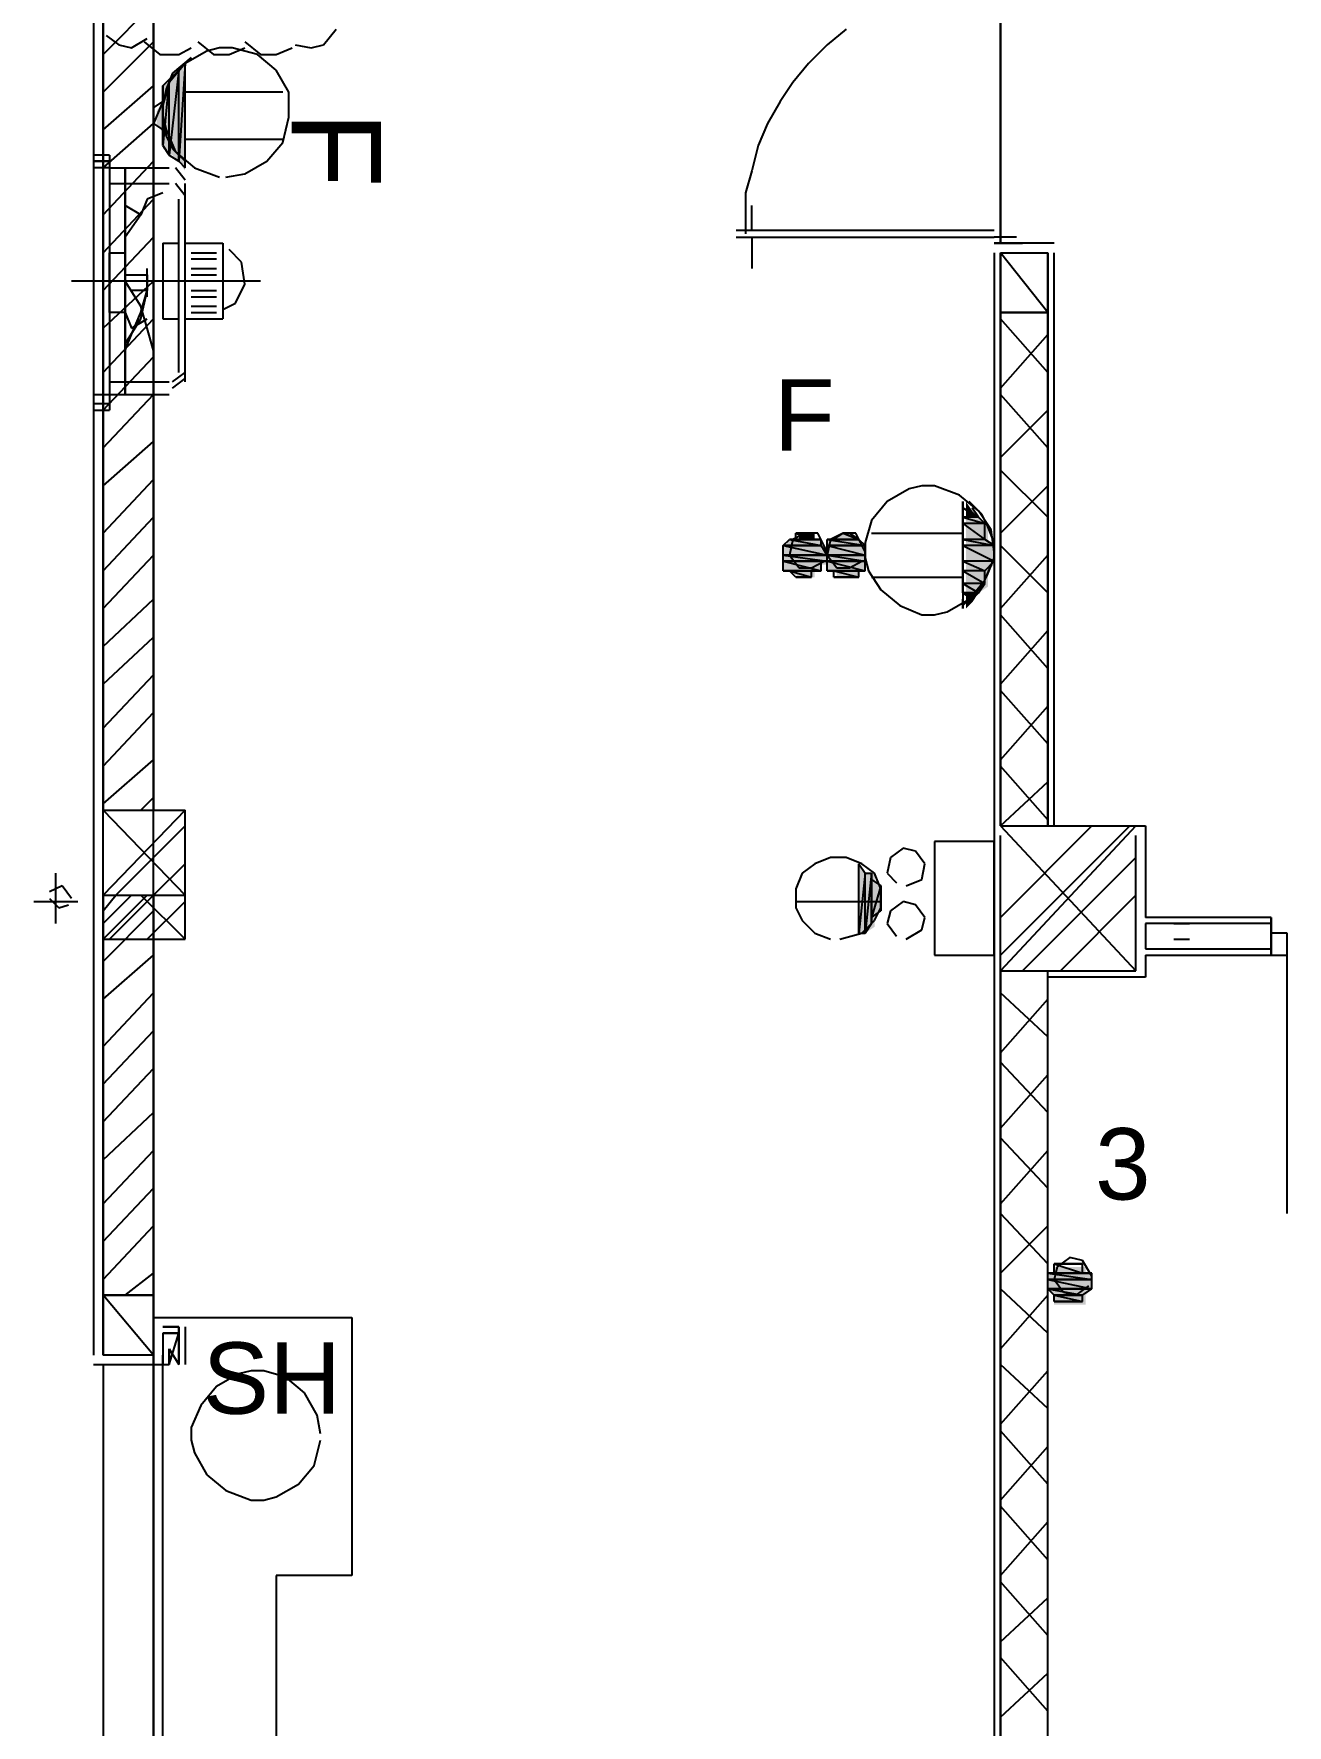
# Model space of a CAD drawing. Header units: millimetres. Extents: x 5 to 415, y 48 to 251.
# Drawn here: x 20.36 to 27.38, y 113.76 to 123.23 of the extents above; entities that cross this region are included whole.
import ezdxf

# ---------------------------------------------------------------- set-up
doc = ezdxf.new("R2010")
doc.units = ezdxf.units.MM
for name, color, linetype in [('H', 7, 'Continuous'), ('P', 7, 'Continuous'), ('T', 7, 'Continuous')]:
    doc.layers.add(name, color=color, linetype=linetype)

msp = doc.modelspace()

# ---------------------------------------------------------------- hatches: boundary and pattern name
at = {"layer": 'H', "linetype": 'Continuous'}
for points in [[(21.202, 122.467), (21.167, 122.52), (21.167, 123.031), (21.202, 123.067), (21.202, 122.467)], [(21.131, 122.555), (21.078, 122.59), (21.078, 122.943), (21.131, 122.978), (21.131, 122.555)], [(21.167, 122.52), (21.131, 122.555), (21.131, 122.978), (21.167, 123.031), (21.167, 122.52)], [(21.078, 122.678), (21.043, 122.731), (21.043, 122.802), (21.078, 122.855), (21.078, 122.678)], [(25.576, 120.562), (25.576, 120.615), (25.612, 120.562), (25.576, 120.562)], [(25.576, 120.527), (25.576, 120.562), (25.612, 120.562), (25.647, 120.527), (25.576, 120.527)], [(25.576, 120.474), (25.576, 120.527), (25.647, 120.527), (25.7, 120.474), (25.576, 120.474)], [(24.553, 120.35), (24.589, 120.403), (24.765, 120.403), (24.765, 120.35), (24.553, 120.35)], [(24.642, 120.403), (24.642, 120.438), (24.73, 120.438), (24.73, 120.403), (24.642, 120.403)], [(24.8, 120.35), (24.8, 120.403), (24.977, 120.403), (25.012, 120.35), (24.8, 120.35)], [(24.853, 120.403), (24.888, 120.438), (24.941, 120.438), (24.977, 120.403), (24.853, 120.403)], [(25.576, 120.403), (25.576, 120.474), (25.7, 120.474), (25.7, 120.403), (25.576, 120.403)], [(25.576, 120.35), (25.576, 120.403), (25.7, 120.403), (25.735, 120.35), (25.576, 120.35)], [(24.553, 120.315), (24.553, 120.35), (24.765, 120.35), (24.8, 120.315), (24.553, 120.315)], [(24.553, 120.262), (24.553, 120.315), (24.8, 120.315), (24.8, 120.262), (24.553, 120.262)], [(24.8, 120.315), (24.8, 120.35), (25.012, 120.35), (25.012, 120.315), (24.8, 120.315)], [(24.8, 120.262), (24.8, 120.315), (25.012, 120.315), (25.012, 120.262), (24.8, 120.262)], [(25.576, 120.262), (25.576, 120.35), (25.735, 120.35), (25.735, 120.262), (25.576, 120.262)], [(24.553, 120.227), (24.553, 120.262), (24.765, 120.262), (24.765, 120.227), (24.553, 120.227)], [(24.642, 120.191), (24.589, 120.227), (24.73, 120.227), (24.73, 120.191), (24.642, 120.191)], [(24.8, 120.227), (24.8, 120.262), (25.012, 120.262), (25.012, 120.227), (24.8, 120.227)], [(24.853, 120.191), (24.853, 120.227), (24.977, 120.227), (24.977, 120.191), (24.853, 120.191)], [(25.576, 120.227), (25.576, 120.262), (25.735, 120.262), (25.7, 120.227), (25.576, 120.227)], [(25.576, 120.138), (25.576, 120.227), (25.7, 120.227), (25.7, 120.138), (25.576, 120.138)], [(25.576, 120.103), (25.576, 120.138), (25.7, 120.138), (25.647, 120.103), (25.576, 120.103)], [(25.576, 120.015), (25.576, 120.103), (25.612, 120.05), (25.576, 120.015)], [(25.612, 120.05), (25.576, 120.103), (25.647, 120.103), (25.612, 120.05)], [(24.977, 118.198), (24.977, 118.569), (25.012, 118.533), (25.012, 118.198), (24.977, 118.198)], [(25.012, 118.198), (25.012, 118.533), (25.065, 118.533), (25.065, 118.233), (25.012, 118.198)], [(25.065, 118.286), (25.065, 118.498), (25.1, 118.445), (25.1, 118.322), (25.065, 118.286)], [(26.07, 116.293), (26.07, 116.328), (26.247, 116.328), (26.247, 116.293), (26.07, 116.293)], [(26.035, 116.24), (26.035, 116.293), (26.282, 116.293), (26.282, 116.24), (26.035, 116.24)], [(26.035, 116.205), (26.035, 116.24), (26.282, 116.24), (26.282, 116.205), (26.035, 116.205)], [(26.07, 116.17), (26.035, 116.205), (26.282, 116.205), (26.247, 116.17), (26.07, 116.17)], [(26.07, 116.117), (26.07, 116.17), (26.247, 116.17), (26.247, 116.117), (26.07, 116.117)]]:
    msp.add_hatch(color=256, dxfattribs=at).paths.add_polyline_path(points)

# ---------------------------------------------------------------- linework, layer by layer
at = {"layer": 'P'}
for points in [[(20.69, 125.906), (20.69, 115.835)], [(21.026, 110.578), (21.026, 125.942)], [(20.743, 118.886), (20.743, 125.448)], [(20.743, 125.448), (20.743, 118.886)], [(21.026, 118.886), (21.026, 125.448)], [(21.026, 125.448), (21.026, 118.886)], [(21.026, 118.886), (21.026, 125.448)], [(25.77, 122.061), (25.77, 124.972)], [(25.77, 124.972), (25.77, 122.061)], [(20.743, 123.119), (21.026, 123.402)], [(21.978, 123.172), (22.049, 123.261)], [(24.906, 123.261), (24.8, 123.172)], [(20.743, 122.908), (21.026, 123.19)], [(20.761, 123.225), (20.832, 123.172)], [(20.832, 123.172), (20.902, 123.155)], [(20.902, 123.155), (20.99, 123.208)], [(20.973, 123.19), (21.061, 123.119)], [(21.167, 123.119), (21.237, 123.155)], [(21.325, 123.137), (21.202, 123.067)], [(21.325, 123.137), (21.202, 123.067)], [(21.273, 123.19), (21.361, 123.119)], [(21.396, 123.155), (21.325, 123.137)], [(21.396, 123.155), (21.325, 123.137)], [(21.467, 123.155), (21.396, 123.155)], [(21.467, 123.155), (21.396, 123.155)], [(21.449, 123.119), (21.537, 123.155)], [(21.608, 123.119), (21.467, 123.155)], [(21.608, 123.119), (21.467, 123.155)], [(21.537, 123.19), (21.625, 123.119)], [(21.713, 123.119), (21.802, 123.155)], [(21.819, 123.172), (21.908, 123.155)], [(21.908, 123.155), (21.978, 123.172)], [(24.8, 123.172), (24.694, 123.067)], [(21.061, 123.119), (21.167, 123.119)], [(21.202, 123.067), (21.114, 122.961)], [(21.202, 123.067), (21.114, 122.961)], [(21.237, 123.102), (21.131, 123.014)], [(21.202, 123.067), (21.167, 122.52)], [(21.202, 123.067), (21.167, 122.52)], [(21.167, 123.031), (21.202, 123.067)], [(21.202, 122.484), (21.202, 123.067)], [(21.202, 122.484), (21.202, 123.067)], [(21.361, 123.119), (21.449, 123.119)], [(21.713, 123.031), (21.608, 123.119)], [(21.713, 123.031), (21.608, 123.119)], [(21.625, 123.119), (21.713, 123.119)], [(24.694, 123.067), (24.606, 122.961)], [(21.114, 122.978), (21.078, 122.608)], [(21.114, 122.978), (21.078, 122.608)], [(21.078, 122.943), (21.114, 122.978)], [(21.114, 122.961), (21.078, 122.837)], [(21.114, 122.961), (21.078, 122.837)], [(21.131, 123.014), (21.096, 122.925)], [(21.167, 123.031), (21.114, 122.555)], [(21.167, 123.031), (21.114, 122.555)], [(21.114, 122.978), (21.167, 123.031)], [(21.114, 122.555), (21.114, 122.978)], [(21.114, 122.555), (21.114, 122.978)], [(21.167, 122.52), (21.167, 123.031)], [(21.167, 122.52), (21.167, 123.031)], [(21.784, 122.908), (21.713, 123.031)], [(21.784, 122.908), (21.713, 123.031)], [(24.606, 122.961), (24.536, 122.855)], [(20.743, 122.696), (21.026, 122.943)], [(21.078, 122.855), (21.026, 122.731)], [(21.078, 122.855), (21.026, 122.731)], [(21.026, 122.82), (21.078, 122.855)], [(21.078, 122.608), (21.078, 122.943)], [(21.078, 122.608), (21.078, 122.943)], [(21.078, 122.943), (21.078, 122.696)], [(21.078, 122.943), (21.078, 122.696)], [(21.078, 122.855), (21.078, 122.943)], [(21.096, 122.925), (21.078, 122.837)], [(21.078, 122.696), (21.078, 122.855)], [(21.078, 122.696), (21.078, 122.855)], [(21.749, 122.908), (21.202, 122.908)], [(21.784, 122.837), (21.784, 122.908)], [(21.784, 122.837), (21.784, 122.908)], [(24.536, 122.855), (24.465, 122.731)], [(21.026, 122.731), (21.026, 122.82)], [(21.078, 122.837), (21.078, 122.767)], [(21.078, 122.837), (21.078, 122.767)], [(21.078, 122.837), (21.078, 122.749)], [(21.078, 122.767), (21.096, 122.696)], [(21.078, 122.767), (21.096, 122.696)], [(21.749, 122.626), (21.784, 122.767)], [(21.749, 122.626), (21.784, 122.767)], [(21.784, 122.767), (21.784, 122.837)], [(21.784, 122.767), (21.784, 122.837)], [(20.743, 122.484), (21.026, 122.731)], [(21.026, 122.731), (21.078, 122.696)], [(21.078, 122.749), (21.096, 122.661)], [(21.078, 122.696), (21.078, 122.608)], [(21.096, 122.696), (21.149, 122.573)], [(21.096, 122.696), (21.149, 122.573)], [(24.465, 122.731), (24.412, 122.608)], [(21.078, 122.608), (21.114, 122.555)], [(21.096, 122.661), (21.131, 122.59)], [(21.131, 122.59), (21.202, 122.52)], [(21.149, 122.573), (21.255, 122.484)], [(21.149, 122.573), (21.255, 122.484)], [(21.749, 122.643), (21.202, 122.643)], [(21.661, 122.52), (21.749, 122.626)], [(21.661, 122.52), (21.749, 122.626)], [(24.412, 122.608), (24.377, 122.467)], [(20.69, 122.555), (20.69, 121.126)], [(20.779, 122.555), (20.69, 122.555)], [(20.779, 122.52), (20.69, 122.52)], [(20.69, 122.52), (20.779, 122.52)], [(20.779, 122.484), (20.69, 122.484)], [(20.743, 122.22), (21.026, 122.52)], [(20.779, 122.555), (20.779, 121.126)], [(20.779, 122.484), (21.114, 122.484)], [(20.867, 122.484), (20.867, 121.214)], [(20.867, 121.214), (20.867, 122.484)], [(21.114, 122.555), (21.167, 122.52)], [(21.202, 122.414), (21.149, 122.484)], [(21.167, 122.52), (21.202, 122.484)], [(21.255, 122.484), (21.396, 122.432)], [(21.255, 122.484), (21.396, 122.432)], [(21.537, 122.449), (21.661, 122.52)], [(21.537, 122.449), (21.661, 122.52)], [(20.779, 122.396), (21.114, 122.396)], [(21.202, 122.326), (21.149, 122.396)], [(21.202, 121.285), (21.202, 122.396)], [(21.431, 122.432), (21.537, 122.449)], [(21.431, 122.432), (21.537, 122.449)], [(24.377, 122.467), (24.342, 122.343)], [(20.743, 122.008), (21.026, 122.308)], [(20.99, 122.308), (20.955, 122.22)], [(20.99, 122.308), (20.955, 122.22)], [(21.078, 122.343), (20.99, 122.308)], [(21.078, 122.343), (20.99, 122.308)], [(21.167, 121.338), (21.167, 122.308)], [(24.342, 122.343), (24.342, 122.185)], [(20.955, 122.22), (20.867, 122.273)], [(20.955, 122.22), (20.867, 122.096)], [(20.955, 122.22), (20.867, 122.096)], [(24.377, 122.132), (24.377, 122.273)], [(20.743, 121.797), (21.026, 122.096)], [(20.867, 122.096), (20.867, 122.008)], [(20.867, 122.096), (20.867, 122.008)], [(25.735, 122.132), (24.289, 122.132)], [(24.289, 122.096), (25.735, 122.096)], [(24.342, 122.185), (24.342, 122.114)], [(24.377, 122.096), (24.377, 121.92)], [(25.823, 122.096), (25.735, 122.096)], [(25.859, 122.096), (25.77, 122.096)], [(20.779, 122.008), (20.867, 122.008)], [(20.779, 121.673), (20.779, 122.008)], [(20.867, 122.008), (20.867, 121.92)], [(20.867, 122.008), (20.867, 121.673)], [(21.026, 121.673), (21.026, 122.008)], [(21.078, 122.061), (21.167, 122.061)], [(21.078, 122.061), (21.078, 121.638)], [(21.078, 122.008), (21.078, 121.673)], [(21.202, 122.061), (21.414, 122.061)], [(21.237, 122.008), (21.378, 122.008)], [(21.414, 122.061), (21.414, 121.638)], [(21.519, 121.955), (21.449, 122.026)], [(26.07, 122.061), (25.735, 122.061)], [(25.894, 122.061), (25.735, 122.061)], [(25.735, 122.061), (25.894, 122.061)], [(25.735, 122.061), (25.823, 122.061)], [(25.735, 122.008), (25.735, 110.278)], [(25.77, 118.798), (25.77, 122.008)], [(26.035, 121.673), (25.77, 122.008)], [(25.77, 122.008), (26.035, 122.008)], [(25.77, 121.673), (25.77, 122.008)], [(25.77, 122.008), (26.035, 122.008)], [(25.77, 122.008), (25.77, 121.673)], [(26.035, 122.008), (26.035, 121.673)], [(26.035, 121.673), (26.035, 122.008)], [(26.035, 122.008), (26.035, 118.798)], [(26.07, 118.798), (26.07, 122.008)], [(20.867, 121.92), (20.867, 121.849)], [(20.99, 121.761), (20.99, 121.92)], [(21.026, 121.92), (21.026, 121.761)], [(21.237, 121.973), (21.378, 121.973)], [(21.237, 121.92), (21.378, 121.92)], [(21.537, 121.832), (21.519, 121.955)], [(21.625, 121.849), (20.567, 121.849)], [(20.743, 121.585), (21.026, 121.849)], [(20.867, 121.885), (20.99, 121.885)], [(20.955, 121.708), (20.867, 121.849)], [(20.955, 121.708), (20.867, 121.849)], [(20.99, 121.885), (20.99, 121.797)], [(21.237, 121.885), (21.378, 121.885)], [(21.484, 121.726), (21.537, 121.832)], [(20.99, 121.797), (20.902, 121.797)], [(20.955, 121.673), (20.99, 121.797)], [(20.955, 121.638), (20.99, 121.797)], [(21.237, 121.797), (21.378, 121.797)], [(21.237, 121.761), (21.378, 121.761)], [(21.414, 121.691), (21.484, 121.726)], [(20.743, 121.338), (21.026, 121.638)], [(20.867, 121.673), (20.779, 121.673)], [(20.867, 121.673), (20.902, 121.585)], [(20.867, 121.497), (20.955, 121.638)], [(20.902, 121.55), (20.955, 121.673)], [(20.902, 121.585), (20.99, 121.638)], [(20.99, 121.585), (20.955, 121.708)], [(20.99, 121.585), (20.955, 121.708)], [(21.078, 121.638), (21.167, 121.638)], [(21.202, 121.638), (21.414, 121.638)], [(21.237, 121.708), (21.378, 121.708)], [(21.237, 121.673), (21.378, 121.673)], [(26.035, 121.673), (25.77, 121.673)], [(25.77, 121.673), (26.035, 121.673)], [(26.035, 121.673), (25.77, 121.673)], [(25.77, 121.673), (25.77, 118.798)], [(26.035, 121.338), (25.77, 121.638)], [(26.035, 118.798), (26.035, 121.673)], [(20.867, 121.461), (20.902, 121.55)], [(21.026, 121.461), (20.99, 121.585)], [(21.026, 121.461), (20.99, 121.585)], [(25.77, 121.25), (26.035, 121.55)], [(21.026, 121.285), (21.026, 121.461)], [(21.026, 121.285), (21.026, 121.461)], [(20.743, 121.126), (21.026, 121.426)], [(21.131, 121.285), (21.202, 121.338)], [(20.779, 121.285), (21.114, 121.285)], [(21.131, 121.25), (21.202, 121.303)], [(20.69, 121.214), (20.779, 121.214)], [(20.779, 121.162), (20.69, 121.162)], [(20.779, 121.162), (20.69, 121.162)], [(20.743, 120.915), (21.026, 121.214)], [(20.779, 121.214), (21.114, 121.214)], [(26.035, 120.915), (25.77, 121.214)], [(20.69, 121.126), (20.779, 121.126)], [(25.77, 120.862), (26.035, 121.126)], [(20.743, 120.703), (21.026, 120.95)], [(26.035, 120.527), (25.77, 120.791)], [(20.743, 120.438), (21.026, 120.738)], [(25.259, 120.685), (25.135, 120.615)], [(25.259, 120.685), (25.135, 120.615)], [(25.329, 120.703), (25.259, 120.685)], [(25.329, 120.703), (25.259, 120.685)], [(25.4, 120.703), (25.329, 120.703)], [(25.4, 120.703), (25.329, 120.703)], [(25.541, 120.65), (25.4, 120.703)], [(25.541, 120.65), (25.4, 120.703)], [(25.77, 120.438), (26.035, 120.703)], [(25.135, 120.615), (25.047, 120.509)], [(25.135, 120.615), (25.047, 120.509)], [(25.647, 120.562), (25.541, 120.65)], [(25.647, 120.562), (25.541, 120.65)], [(25.559, 120.615), (25.559, 120.579)], [(25.559, 120.579), (25.559, 120.615)], [(25.559, 120.615), (25.559, 120.015)], [(25.559, 120.579), (25.647, 120.527)], [(25.559, 120.527), (25.559, 120.579)], [(25.665, 120.544), (25.594, 120.615)], [(25.612, 120.579), (25.647, 120.527)], [(25.647, 120.527), (25.612, 120.579)], [(20.743, 120.227), (21.026, 120.527)], [(25.047, 120.509), (25.012, 120.385)], [(25.047, 120.509), (25.012, 120.385)], [(25.647, 120.527), (25.559, 120.527)], [(25.647, 120.527), (25.559, 120.527)], [(25.559, 120.527), (25.682, 120.491)], [(25.559, 120.527), (25.682, 120.491)], [(25.559, 120.491), (25.559, 120.527)], [(25.682, 120.491), (25.559, 120.491)], [(25.682, 120.491), (25.559, 120.491)], [(25.559, 120.491), (25.682, 120.403)], [(25.559, 120.491), (25.682, 120.403)], [(25.559, 120.403), (25.559, 120.491)], [(25.718, 120.456), (25.647, 120.562)], [(25.718, 120.456), (25.647, 120.562)], [(25.682, 120.491), (25.647, 120.527)], [(25.7, 120.474), (25.665, 120.544)], [(25.682, 120.403), (25.682, 120.491)], [(24.553, 120.368), (24.589, 120.403)], [(24.606, 120.403), (24.589, 120.315)], [(24.624, 120.403), (24.589, 120.403)], [(24.589, 120.403), (24.712, 120.403)], [(24.765, 120.403), (24.589, 120.403)], [(24.589, 120.403), (24.765, 120.403)], [(24.765, 120.403), (24.589, 120.403)], [(24.589, 120.403), (24.712, 120.403)], [(24.765, 120.403), (24.589, 120.403)], [(24.589, 120.403), (24.765, 120.368)], [(24.589, 120.403), (24.765, 120.368)], [(24.677, 120.438), (24.606, 120.403)], [(24.677, 120.438), (24.624, 120.438)], [(24.624, 120.438), (24.677, 120.438)], [(24.712, 120.438), (24.624, 120.438)], [(24.624, 120.438), (24.712, 120.403)], [(24.624, 120.438), (24.712, 120.403)], [(24.624, 120.403), (24.624, 120.438)], [(24.712, 120.403), (24.624, 120.403)], [(24.712, 120.403), (24.624, 120.403)], [(24.624, 120.403), (24.712, 120.403)], [(24.712, 120.403), (24.624, 120.403)], [(24.747, 120.438), (24.677, 120.438)], [(24.712, 120.438), (24.712, 120.438)], [(24.712, 120.438), (24.712, 120.438)], [(24.712, 120.403), (24.712, 120.438)], [(24.712, 120.403), (24.712, 120.403)], [(24.712, 120.403), (24.765, 120.403)], [(24.8, 120.333), (24.747, 120.438)], [(24.765, 120.368), (24.765, 120.403)], [(24.818, 120.403), (24.8, 120.315)], [(24.977, 120.403), (24.8, 120.403)], [(24.8, 120.403), (24.836, 120.403)], [(24.977, 120.403), (24.8, 120.403)], [(24.8, 120.403), (25.012, 120.368)], [(24.8, 120.403), (25.012, 120.368)], [(24.8, 120.368), (24.8, 120.403)], [(24.888, 120.438), (24.818, 120.403)], [(24.836, 120.403), (24.888, 120.438)], [(24.977, 120.403), (24.836, 120.403)], [(24.977, 120.403), (24.836, 120.403)], [(24.836, 120.403), (24.977, 120.403)], [(24.836, 120.403), (24.977, 120.403)], [(24.977, 120.403), (24.836, 120.403)], [(24.977, 120.403), (24.836, 120.403)], [(24.836, 120.403), (24.977, 120.403)], [(24.836, 120.403), (24.977, 120.403)], [(24.959, 120.438), (24.888, 120.438)], [(24.888, 120.438), (24.924, 120.438)], [(24.924, 120.438), (24.888, 120.438)], [(24.924, 120.438), (24.888, 120.438)], [(24.888, 120.438), (24.924, 120.438)], [(24.888, 120.438), (24.977, 120.403)], [(24.924, 120.438), (24.977, 120.403)], [(24.977, 120.403), (24.924, 120.438)], [(25.012, 120.333), (24.959, 120.438)], [(24.977, 120.403), (24.977, 120.403)], [(24.977, 120.403), (24.977, 120.403)], [(24.977, 120.403), (24.977, 120.403)], [(25.012, 120.368), (24.977, 120.403)], [(25.047, 120.438), (25.559, 120.438)], [(25.682, 120.403), (25.559, 120.403)], [(25.682, 120.403), (25.559, 120.403)], [(25.559, 120.403), (25.735, 120.368)], [(25.559, 120.403), (25.735, 120.368)], [(25.559, 120.368), (25.559, 120.403)], [(25.735, 120.368), (25.682, 120.403)], [(25.735, 120.385), (25.7, 120.474)], [(25.735, 120.333), (25.718, 120.456)], [(25.735, 120.333), (25.718, 120.456)], [(20.743, 120.015), (21.026, 120.315)], [(24.765, 120.368), (24.553, 120.368)], [(24.765, 120.368), (24.553, 120.368)], [(24.553, 120.368), (24.765, 120.368)], [(24.553, 120.368), (24.765, 120.368)], [(24.765, 120.368), (24.553, 120.368)], [(24.765, 120.368), (24.553, 120.368)], [(24.553, 120.368), (24.8, 120.315)], [(24.553, 120.368), (24.8, 120.315)], [(24.553, 120.315), (24.553, 120.368)], [(24.8, 120.315), (24.553, 120.315)], [(24.8, 120.315), (24.553, 120.315)], [(24.553, 120.315), (24.8, 120.315)], [(24.553, 120.315), (24.8, 120.315)], [(24.8, 120.315), (24.553, 120.315)], [(24.8, 120.315), (24.553, 120.315)], [(24.553, 120.315), (24.8, 120.28)], [(24.553, 120.315), (24.8, 120.28)], [(24.553, 120.28), (24.553, 120.315)], [(24.589, 120.315), (24.642, 120.244)], [(24.765, 120.368), (24.765, 120.368)], [(24.765, 120.368), (24.765, 120.368)], [(24.8, 120.315), (24.765, 120.368)], [(25.012, 120.368), (24.8, 120.368)], [(25.012, 120.368), (24.8, 120.368)], [(24.8, 120.368), (25.012, 120.368)], [(24.8, 120.368), (25.012, 120.368)], [(25.012, 120.368), (24.8, 120.368)], [(25.012, 120.368), (24.8, 120.368)], [(24.8, 120.368), (25.012, 120.315)], [(24.8, 120.368), (25.012, 120.315)], [(24.8, 120.315), (24.8, 120.368)], [(24.8, 120.315), (24.853, 120.244)], [(25.012, 120.315), (24.8, 120.315)], [(25.012, 120.315), (24.8, 120.315)], [(24.8, 120.315), (25.012, 120.315)], [(24.8, 120.315), (25.012, 120.315)], [(25.012, 120.315), (24.8, 120.315)], [(25.012, 120.315), (24.8, 120.315)], [(24.8, 120.315), (25.012, 120.28)], [(24.8, 120.315), (25.012, 120.28)], [(24.8, 120.28), (24.8, 120.315)], [(24.8, 120.315), (24.8, 120.315)], [(24.8, 120.315), (24.8, 120.315)], [(24.8, 120.28), (24.8, 120.315)], [(25.012, 120.385), (25.012, 120.297)], [(25.012, 120.385), (25.012, 120.297)], [(25.012, 120.368), (25.012, 120.368)], [(25.012, 120.368), (25.012, 120.368)], [(25.012, 120.315), (25.012, 120.368)], [(25.012, 120.315), (25.012, 120.315)], [(25.012, 120.315), (25.012, 120.315)], [(25.012, 120.28), (25.012, 120.315)], [(25.012, 120.297), (25.03, 120.227)], [(25.012, 120.297), (25.03, 120.227)], [(25.735, 120.368), (25.559, 120.368)], [(25.735, 120.368), (25.559, 120.368)], [(25.559, 120.368), (25.735, 120.28)], [(25.559, 120.368), (25.735, 120.28)], [(25.559, 120.28), (25.559, 120.368)], [(25.682, 120.174), (25.735, 120.297)], [(25.682, 120.174), (25.735, 120.297)], [(25.7, 120.209), (25.735, 120.297)], [(25.735, 120.297), (25.735, 120.385)], [(25.735, 120.28), (25.735, 120.368)], [(26.035, 120.103), (25.77, 120.368)], [(25.77, 120.015), (26.035, 120.315)], [(24.8, 120.28), (24.553, 120.28)], [(24.765, 120.28), (24.553, 120.28)], [(24.553, 120.28), (24.765, 120.28)], [(24.765, 120.28), (24.553, 120.28)], [(24.553, 120.28), (24.8, 120.28)], [(24.765, 120.28), (24.553, 120.28)], [(24.553, 120.28), (24.765, 120.227)], [(24.553, 120.28), (24.765, 120.227)], [(24.553, 120.227), (24.553, 120.28)], [(24.765, 120.227), (24.553, 120.227)], [(24.765, 120.227), (24.553, 120.227)], [(24.553, 120.227), (24.589, 120.227)], [(24.553, 120.227), (24.765, 120.227)], [(24.765, 120.227), (24.553, 120.227)], [(24.589, 120.227), (24.765, 120.227)], [(24.712, 120.227), (24.589, 120.227)], [(24.589, 120.227), (24.712, 120.227)], [(24.712, 120.227), (24.589, 120.227)], [(24.589, 120.227), (24.765, 120.227)], [(24.712, 120.227), (24.589, 120.227)], [(24.589, 120.227), (24.712, 120.191)], [(24.589, 120.227), (24.712, 120.191)], [(24.624, 120.191), (24.589, 120.227)], [(24.642, 120.244), (24.712, 120.244)], [(24.712, 120.244), (24.783, 120.28)], [(24.765, 120.227), (24.712, 120.227)], [(24.712, 120.191), (24.712, 120.227)], [(24.8, 120.28), (24.765, 120.28)], [(24.765, 120.227), (24.765, 120.28)], [(24.765, 120.227), (24.765, 120.227)], [(25.012, 120.28), (24.8, 120.28)], [(25.012, 120.28), (24.8, 120.28)], [(24.8, 120.28), (25.012, 120.28)], [(24.8, 120.28), (25.012, 120.28)], [(25.012, 120.28), (24.8, 120.28)], [(25.012, 120.28), (24.8, 120.28)], [(24.8, 120.28), (25.012, 120.227)], [(24.8, 120.28), (25.012, 120.227)], [(24.8, 120.227), (24.8, 120.28)], [(25.012, 120.227), (24.8, 120.227)], [(24.977, 120.227), (24.8, 120.227)], [(24.8, 120.227), (24.977, 120.227)], [(24.977, 120.227), (24.8, 120.227)], [(24.8, 120.227), (25.012, 120.227)], [(24.977, 120.227), (24.8, 120.227)], [(24.8, 120.227), (24.977, 120.227)], [(24.8, 120.227), (24.977, 120.227)], [(24.836, 120.227), (24.8, 120.227)], [(24.977, 120.227), (24.836, 120.227)], [(24.977, 120.227), (24.836, 120.227)], [(24.836, 120.227), (24.977, 120.191)], [(24.836, 120.227), (24.977, 120.191)], [(24.836, 120.191), (24.836, 120.227)], [(24.853, 120.244), (24.924, 120.244)], [(24.924, 120.244), (24.994, 120.28)], [(25.012, 120.227), (24.977, 120.227)], [(24.977, 120.227), (24.977, 120.227)], [(24.977, 120.191), (24.977, 120.227)], [(25.012, 120.28), (25.012, 120.28)], [(25.012, 120.28), (25.012, 120.28)], [(25.012, 120.227), (25.012, 120.28)], [(25.03, 120.227), (25.1, 120.121)], [(25.03, 120.227), (25.1, 120.121)], [(25.735, 120.28), (25.559, 120.28)], [(25.735, 120.28), (25.559, 120.28)], [(25.559, 120.28), (25.682, 120.227)], [(25.559, 120.28), (25.682, 120.227)], [(25.559, 120.227), (25.559, 120.28)], [(25.682, 120.227), (25.559, 120.227)], [(25.682, 120.227), (25.559, 120.227)], [(25.559, 120.227), (25.682, 120.156)], [(25.559, 120.227), (25.682, 120.156)], [(25.559, 120.156), (25.559, 120.227)], [(25.665, 120.138), (25.7, 120.209)], [(25.682, 120.227), (25.735, 120.28)], [(25.682, 120.156), (25.682, 120.227)], [(24.712, 120.191), (24.624, 120.191)], [(24.712, 120.191), (24.624, 120.191)], [(24.624, 120.191), (24.712, 120.191)], [(24.624, 120.191), (24.712, 120.191)], [(24.712, 120.191), (24.624, 120.191)], [(24.677, 120.191), (24.624, 120.191)], [(24.624, 120.191), (24.677, 120.191)], [(24.677, 120.191), (24.712, 120.191)], [(24.712, 120.191), (24.677, 120.191)], [(24.712, 120.191), (24.712, 120.191)], [(24.712, 120.191), (24.712, 120.191)], [(24.977, 120.191), (24.836, 120.191)], [(24.977, 120.191), (24.836, 120.191)], [(24.836, 120.191), (24.924, 120.191)], [(24.836, 120.191), (24.924, 120.191)], [(24.888, 120.191), (24.836, 120.191)], [(24.924, 120.191), (24.888, 120.191)], [(24.888, 120.191), (24.924, 120.191)], [(24.924, 120.191), (24.888, 120.191)], [(24.924, 120.191), (24.977, 120.191)], [(24.924, 120.191), (24.924, 120.191)], [(24.924, 120.191), (24.924, 120.191)], [(25.047, 120.191), (25.559, 120.191)], [(25.1, 120.121), (25.206, 120.033)], [(25.1, 120.121), (25.206, 120.033)], [(25.682, 120.156), (25.559, 120.156)], [(25.682, 120.156), (25.559, 120.156)], [(25.559, 120.156), (25.647, 120.103)], [(25.559, 120.156), (25.647, 120.103)], [(25.559, 120.103), (25.559, 120.156)], [(25.559, 120.033), (25.665, 120.138)], [(25.594, 120.068), (25.682, 120.174)], [(25.594, 120.068), (25.682, 120.174)], [(25.647, 120.103), (25.682, 120.156)], [(20.743, 119.803), (21.026, 120.068)], [(25.206, 120.033), (25.329, 119.98)], [(25.206, 120.033), (25.329, 119.98)], [(25.471, 119.997), (25.594, 120.068)], [(25.471, 119.997), (25.594, 120.068)], [(25.647, 120.103), (25.559, 120.103)], [(25.559, 120.103), (25.612, 120.068)], [(25.612, 120.068), (25.559, 120.103)], [(25.559, 120.103), (25.647, 120.103)], [(25.612, 120.068), (25.559, 120.103)], [(25.559, 120.068), (25.559, 120.015)], [(25.559, 120.015), (25.559, 120.068)], [(25.647, 120.103), (25.612, 120.068)], [(25.329, 119.98), (25.4, 119.98)], [(25.329, 119.98), (25.4, 119.98)], [(25.4, 119.98), (25.471, 119.997)], [(25.4, 119.98), (25.471, 119.997)], [(26.035, 119.68), (25.77, 119.98)], [(20.743, 119.592), (21.026, 119.856)], [(25.77, 119.592), (26.035, 119.892)], [(20.743, 119.345), (21.026, 119.645)], [(26.035, 119.257), (25.77, 119.556)], [(25.77, 119.168), (26.035, 119.468)], [(20.743, 119.133), (21.026, 119.433)], [(20.743, 118.921), (21.026, 119.168)], [(26.035, 118.833), (25.77, 119.133)], [(25.77, 118.798), (26.035, 119.045)], [(20.743, 118.886), (21.202, 118.886)], [(20.743, 118.41), (20.743, 118.886)], [(21.202, 118.886), (20.743, 118.41)], [(20.743, 118.886), (21.202, 118.41)], [(20.955, 118.886), (21.026, 118.957)], [(21.202, 118.41), (21.202, 118.886)], [(20.814, 118.41), (21.202, 118.798)], [(25.77, 118.286), (26.282, 118.798)], [(25.77, 118.075), (26.494, 118.798)], [(25.77, 118.798), (26.529, 118.798)], [(26.529, 118.798), (25.77, 117.987)], [(25.77, 118.798), (26.529, 117.987)], [(26.07, 118.798), (26.582, 118.798)], [(26.582, 118.798), (26.582, 118.286)], [(25.4, 118.71), (25.4, 118.075)], [(25.735, 118.71), (25.4, 118.71)], [(25.735, 118.075), (25.735, 118.71)], [(25.77, 117.987), (25.77, 118.745)], [(26.529, 117.987), (26.529, 118.745)], [(24.818, 118.622), (24.73, 118.586)], [(24.818, 118.622), (24.73, 118.586)], [(24.906, 118.622), (24.818, 118.622)], [(24.906, 118.622), (24.818, 118.622)], [(24.994, 118.586), (24.906, 118.622)], [(24.994, 118.586), (24.906, 118.622)], [(25.153, 118.622), (25.135, 118.533)], [(25.224, 118.674), (25.153, 118.622)], [(25.294, 118.657), (25.224, 118.674)], [(25.347, 118.586), (25.294, 118.657)], [(25.894, 117.987), (26.529, 118.622)], [(20.479, 118.251), (20.479, 118.533)], [(21.026, 118.41), (21.202, 118.586)], [(24.659, 118.533), (24.624, 118.445)], [(24.659, 118.533), (24.624, 118.445)], [(24.73, 118.586), (24.659, 118.533)], [(24.73, 118.586), (24.659, 118.533)], [(24.977, 118.198), (24.977, 118.586)], [(24.977, 118.586), (25.012, 118.533)], [(25.012, 118.533), (24.977, 118.198)], [(25.012, 118.533), (24.977, 118.198)], [(25.065, 118.533), (24.994, 118.586)], [(25.065, 118.533), (24.994, 118.586)], [(25.047, 118.533), (25.012, 118.198)], [(25.047, 118.533), (25.012, 118.198)], [(25.012, 118.198), (25.012, 118.533)], [(25.012, 118.533), (25.047, 118.533)], [(25.012, 118.198), (25.012, 118.533)], [(25.047, 118.251), (25.047, 118.533)], [(25.047, 118.533), (25.047, 118.498)], [(25.047, 118.251), (25.047, 118.533)], [(25.047, 118.286), (25.047, 118.498)], [(25.047, 118.498), (25.1, 118.463)], [(25.047, 118.286), (25.047, 118.498)], [(25.047, 118.498), (25.047, 118.251)], [(25.047, 118.498), (25.047, 118.251)], [(25.1, 118.445), (25.065, 118.533)], [(25.1, 118.445), (25.065, 118.533)], [(25.135, 118.533), (25.188, 118.48)], [(25.241, 118.463), (25.329, 118.498)], [(25.329, 118.498), (25.347, 118.586)], [(20.514, 118.463), (20.443, 118.428)], [(20.567, 118.392), (20.514, 118.463)], [(20.99, 118.41), (20.743, 118.163)], [(20.743, 118.322), (20.814, 118.41)], [(20.743, 118.41), (20.743, 118.163)], [(20.743, 115.835), (20.743, 118.41)], [(20.743, 118.251), (20.902, 118.41)], [(20.743, 118.41), (20.743, 116.17)], [(20.743, 118.41), (21.202, 118.41)], [(20.779, 118.163), (21.026, 118.41)], [(20.955, 118.41), (21.202, 118.163)], [(21.026, 115.835), (21.026, 118.41)], [(21.026, 118.41), (21.026, 115.835)], [(21.026, 116.17), (21.026, 118.41)], [(21.202, 118.163), (21.202, 118.41)], [(24.624, 118.445), (24.624, 118.339)], [(24.624, 118.445), (24.624, 118.339)], [(25.1, 118.463), (25.047, 118.286)], [(25.1, 118.463), (25.047, 118.286)], [(25.1, 118.322), (25.1, 118.463)], [(25.1, 118.463), (25.1, 118.41)], [(25.1, 118.322), (25.1, 118.463)], [(25.1, 118.339), (25.1, 118.445)], [(25.1, 118.339), (25.1, 118.445)], [(25.1, 118.41), (25.1, 118.322)], [(26.106, 117.987), (26.529, 118.41)], [(20.355, 118.375), (20.602, 118.375)], [(20.443, 118.392), (20.496, 118.339)], [(20.496, 118.339), (20.549, 118.357)], [(20.743, 118.039), (21.026, 118.322)], [(20.99, 118.163), (21.202, 118.375)], [(24.624, 118.375), (25.1, 118.375)], [(24.624, 118.339), (24.659, 118.269)], [(24.624, 118.339), (24.659, 118.269)], [(25.047, 118.286), (25.1, 118.322)], [(25.065, 118.269), (25.1, 118.339)], [(25.065, 118.269), (25.1, 118.339)], [(25.1, 118.375), (25.1, 118.322)], [(25.1, 118.322), (25.1, 118.375)], [(25.153, 118.322), (25.135, 118.251)], [(25.224, 118.375), (25.153, 118.322)], [(25.294, 118.357), (25.224, 118.375)], [(25.347, 118.286), (25.294, 118.357)], [(24.659, 118.269), (24.73, 118.198)], [(24.659, 118.269), (24.73, 118.198)], [(24.994, 118.198), (25.065, 118.269)], [(24.994, 118.198), (25.065, 118.269)], [(25.012, 118.198), (25.047, 118.251)], [(25.047, 118.251), (25.047, 118.286)], [(25.135, 118.251), (25.188, 118.181)], [(25.241, 118.163), (25.329, 118.216)], [(25.329, 118.216), (25.347, 118.286)], [(27.287, 118.286), (26.582, 118.286)], [(27.287, 118.286), (26.582, 118.286)], [(26.582, 118.251), (26.582, 118.11)], [(27.287, 118.251), (26.582, 118.251)], [(26.741, 118.251), (26.829, 118.251)], [(27.287, 118.286), (27.287, 118.075)], [(27.287, 118.075), (27.287, 118.286)], [(27.287, 118.286), (27.287, 118.075)], [(27.287, 118.286), (27.287, 118.075)], [(27.287, 118.075), (27.287, 118.286)], [(27.287, 118.286), (27.287, 118.075)], [(20.743, 118.163), (21.202, 118.163)], [(24.73, 118.198), (24.818, 118.163)], [(24.73, 118.198), (24.818, 118.163)], [(24.871, 118.163), (24.994, 118.198)], [(24.871, 118.163), (24.994, 118.198)], [(24.977, 118.198), (25.012, 118.198)], [(26.741, 118.163), (26.829, 118.163)], [(27.376, 118.198), (27.287, 118.198)], [(27.287, 118.198), (27.287, 118.075)], [(27.376, 118.075), (27.376, 118.198)], [(20.743, 117.828), (21.026, 118.075)], [(25.4, 118.075), (25.735, 118.075)], [(26.582, 118.11), (27.287, 118.11)], [(26.582, 118.075), (26.582, 117.951)], [(26.582, 118.075), (27.287, 118.075)], [(26.582, 118.075), (27.287, 118.075)], [(26.741, 118.075), (26.829, 118.075)], [(27.287, 118.075), (27.376, 118.075)], [(27.376, 116.628), (27.376, 118.075)], [(25.77, 117.987), (25.77, 110.578)], [(25.77, 110.278), (25.77, 117.987)], [(25.77, 117.987), (26.529, 117.987)], [(26.035, 110.578), (26.035, 117.987)], [(26.582, 117.951), (26.035, 117.951)], [(20.743, 117.563), (21.026, 117.863)], [(26.035, 117.616), (25.77, 117.863)], [(25.77, 117.528), (26.035, 117.828)], [(20.743, 117.352), (21.026, 117.651)], [(26.035, 117.193), (25.77, 117.475)], [(20.743, 117.14), (21.026, 117.44)], [(25.77, 117.105), (26.035, 117.404)], [(20.743, 116.928), (21.026, 117.193)], [(20.743, 116.681), (21.026, 116.981)], [(26.035, 116.769), (25.77, 117.052)], [(25.77, 116.681), (26.035, 116.981)], [(20.743, 116.47), (21.026, 116.769)], [(26.035, 116.346), (25.77, 116.628)], [(20.743, 116.258), (21.026, 116.558)], [(25.77, 116.293), (26.035, 116.558)], [(26.229, 116.346), (26.07, 116.346)], [(26.07, 116.346), (26.106, 116.346)], [(26.229, 116.346), (26.07, 116.346)], [(26.07, 116.346), (26.229, 116.346)], [(26.07, 116.346), (26.229, 116.346)], [(26.229, 116.346), (26.07, 116.346)], [(26.229, 116.346), (26.07, 116.346)], [(26.07, 116.346), (26.229, 116.293)], [(26.07, 116.346), (26.229, 116.293)], [(26.07, 116.293), (26.07, 116.346)], [(26.088, 116.328), (26.07, 116.258)], [(26.158, 116.381), (26.088, 116.328)], [(26.158, 116.346), (26.106, 116.346)], [(26.106, 116.346), (26.158, 116.346)], [(26.194, 116.346), (26.106, 116.346)], [(26.106, 116.346), (26.194, 116.346)], [(26.106, 116.346), (26.194, 116.346)], [(26.194, 116.346), (26.106, 116.346)], [(26.194, 116.346), (26.106, 116.346)], [(26.106, 116.346), (26.229, 116.346)], [(26.106, 116.346), (26.229, 116.346)], [(26.229, 116.364), (26.158, 116.381)], [(26.194, 116.346), (26.194, 116.346)], [(26.194, 116.346), (26.194, 116.346)], [(26.194, 116.346), (26.194, 116.346)], [(26.194, 116.346), (26.194, 116.346)], [(26.229, 116.346), (26.194, 116.346)], [(26.282, 116.276), (26.229, 116.364)], [(26.229, 116.346), (26.229, 116.346)], [(26.229, 116.346), (26.229, 116.346)], [(26.229, 116.293), (26.229, 116.346)], [(20.867, 116.17), (21.026, 116.293)], [(26.282, 116.293), (26.035, 116.293)], [(26.035, 116.293), (26.07, 116.293)], [(26.282, 116.293), (26.035, 116.293)], [(26.035, 116.293), (26.282, 116.258)], [(26.035, 116.293), (26.282, 116.258)], [(26.035, 116.258), (26.035, 116.293)], [(26.282, 116.258), (26.035, 116.258)], [(26.282, 116.258), (26.035, 116.258)], [(26.035, 116.258), (26.282, 116.258)], [(26.035, 116.258), (26.282, 116.258)], [(26.282, 116.258), (26.035, 116.258)], [(26.282, 116.258), (26.035, 116.258)], [(26.035, 116.258), (26.282, 116.205)], [(26.035, 116.258), (26.282, 116.205)], [(26.035, 116.205), (26.035, 116.258)], [(26.229, 116.293), (26.07, 116.293)], [(26.229, 116.293), (26.07, 116.293)], [(26.07, 116.293), (26.282, 116.293)], [(26.07, 116.293), (26.282, 116.293)], [(26.07, 116.258), (26.123, 116.187)], [(26.194, 116.17), (26.264, 116.223)], [(26.282, 116.293), (26.229, 116.293)], [(26.282, 116.258), (26.282, 116.293)], [(26.282, 116.258), (26.282, 116.258)], [(26.282, 116.258), (26.282, 116.258)], [(26.282, 116.205), (26.282, 116.258)], [(21.026, 115.835), (20.743, 116.17)], [(20.743, 116.17), (21.026, 116.17)], [(20.743, 115.835), (20.743, 116.17)], [(21.026, 116.17), (20.743, 116.17)], [(20.743, 116.17), (20.743, 115.835)], [(20.743, 116.17), (21.026, 116.17)], [(21.026, 116.17), (21.026, 115.835)], [(21.026, 115.835), (21.026, 116.17)], [(26.035, 115.958), (25.77, 116.205)], [(25.77, 115.87), (26.035, 116.17)], [(26.282, 116.205), (26.035, 116.205)], [(26.282, 116.205), (26.035, 116.205)], [(26.035, 116.205), (26.282, 116.205)], [(26.035, 116.205), (26.282, 116.205)], [(26.282, 116.205), (26.035, 116.205)], [(26.282, 116.205), (26.035, 116.205)], [(26.035, 116.205), (26.229, 116.17)], [(26.035, 116.205), (26.229, 116.17)], [(26.07, 116.17), (26.035, 116.205)], [(26.229, 116.17), (26.07, 116.17)], [(26.229, 116.17), (26.07, 116.17)], [(26.07, 116.17), (26.229, 116.17)], [(26.07, 116.17), (26.229, 116.17)], [(26.229, 116.17), (26.07, 116.17)], [(26.229, 116.17), (26.07, 116.17)], [(26.07, 116.17), (26.229, 116.134)], [(26.07, 116.17), (26.229, 116.134)], [(26.07, 116.134), (26.07, 116.17)], [(26.229, 116.134), (26.07, 116.134)], [(26.229, 116.134), (26.07, 116.134)], [(26.07, 116.134), (26.194, 116.134)], [(26.07, 116.134), (26.194, 116.134)], [(26.106, 116.134), (26.07, 116.134)], [(26.194, 116.134), (26.106, 116.134)], [(26.194, 116.134), (26.106, 116.134)], [(26.106, 116.134), (26.194, 116.134)], [(26.106, 116.134), (26.194, 116.134)], [(26.194, 116.134), (26.106, 116.134)], [(26.158, 116.134), (26.106, 116.134)], [(26.106, 116.134), (26.158, 116.134)], [(26.123, 116.187), (26.194, 116.17)], [(26.158, 116.134), (26.194, 116.134)], [(26.194, 116.134), (26.158, 116.134)], [(26.194, 116.134), (26.229, 116.134)], [(26.194, 116.134), (26.194, 116.134)], [(26.194, 116.134), (26.194, 116.134)], [(26.229, 116.17), (26.282, 116.205)], [(26.229, 116.17), (26.229, 116.17)], [(26.229, 116.17), (26.229, 116.17)], [(26.229, 116.134), (26.229, 116.17)], [(26.282, 116.205), (26.282, 116.205)], [(26.282, 116.205), (26.282, 116.205)], [(21.026, 116.046), (22.137, 116.046)], [(22.137, 116.046), (22.137, 114.6)], [(21.026, 115.835), (21.026, 115.993)], [(21.026, 115.993), (21.026, 115.835)], [(21.078, 115.993), (21.167, 115.993)], [(21.167, 115.993), (21.078, 115.993)], [(21.078, 115.958), (21.167, 115.958)], [(21.078, 115.958), (21.078, 115.87)], [(21.167, 115.958), (21.078, 115.958)], [(21.114, 115.782), (21.167, 115.958)], [(21.167, 115.782), (21.167, 115.993)], [(21.167, 115.993), (21.167, 115.782)], [(21.167, 115.923), (21.167, 115.993)], [(21.167, 115.993), (21.167, 115.923)], [(21.167, 115.782), (21.167, 115.958)], [(21.167, 115.958), (21.167, 115.782)], [(21.202, 115.993), (21.202, 115.782)], [(21.202, 115.993), (21.202, 115.782)], [(21.078, 115.87), (21.078, 115.782)], [(21.114, 115.782), (21.114, 115.87)], [(21.114, 115.87), (21.114, 115.782)], [(21.114, 115.87), (21.114, 115.782)], [(21.114, 115.87), (21.167, 115.782)], [(20.69, 115.782), (21.026, 115.782)], [(21.026, 115.835), (20.743, 115.835)], [(21.026, 115.835), (20.743, 115.835)], [(20.743, 115.782), (20.743, 111.09)], [(21.026, 115.835), (21.026, 111.09)], [(21.026, 115.782), (21.114, 115.782)], [(21.078, 111.09), (21.078, 115.835)], [(26.035, 115.535), (25.77, 115.782)], [(21.378, 115.658), (21.29, 115.552)], [(21.502, 115.729), (21.378, 115.658)], [(21.572, 115.746), (21.502, 115.729)], [(21.643, 115.746), (21.572, 115.746)], [(21.766, 115.711), (21.643, 115.746)], [(21.872, 115.623), (21.766, 115.711)], [(25.77, 115.447), (26.035, 115.746)], [(21.943, 115.499), (21.872, 115.623)], [(21.29, 115.552), (21.237, 115.429)], [(21.96, 115.394), (21.943, 115.499)], [(21.237, 115.429), (21.237, 115.358)], [(26.035, 115.111), (25.77, 115.411)], [(21.237, 115.358), (21.255, 115.288)], [(21.255, 115.288), (21.325, 115.164)], [(21.925, 115.217), (21.96, 115.358)], [(25.77, 115.023), (26.035, 115.323)], [(21.837, 115.111), (21.925, 115.217)], [(21.325, 115.164), (21.431, 115.076)], [(21.713, 115.041), (21.837, 115.111)], [(21.431, 115.076), (21.572, 115.023)], [(21.572, 115.023), (21.643, 115.023)], [(21.643, 115.023), (21.713, 115.041)], [(26.035, 114.688), (25.77, 114.988)], [(25.77, 114.6), (26.035, 114.9)], [(22.137, 114.6), (21.713, 114.6)], [(21.713, 114.6), (21.713, 110.878)], [(26.035, 114.265), (25.77, 114.565)], [(25.77, 114.229), (26.035, 114.476)], [(26.035, 113.841), (25.77, 114.141)], [(25.77, 113.806), (26.035, 114.053)]]:
    msp.add_lwpolyline(points, dxfattribs=at)

# ---------------------------------------------------------------- texts
at = {"layer": 'T', "insert": (22.3, 122.8), "char_height": 0.5, "attachment_point": 1, "rotation": 270}
msp.add_mtext('{\\fArial|b0|i0|c0|p18;F}', dxfattribs=at)
at = {"layer": 'T', "char_height": 0.4, "attachment_point": 7}
for s, insert in [('{\\fArial|b0|i0|c0|p18;F}', (24.5, 120.9)), ('{\\fArial|b0|i0|c0|p18;3}', (26.3, 116.7)), ('{\\fArial|b0|i0|c0|p18;SH}', (21.3, 115.5))]:
    msp.add_mtext(s, dxfattribs=dict(at, insert=insert))

doc.saveas('drawing.dxf')
